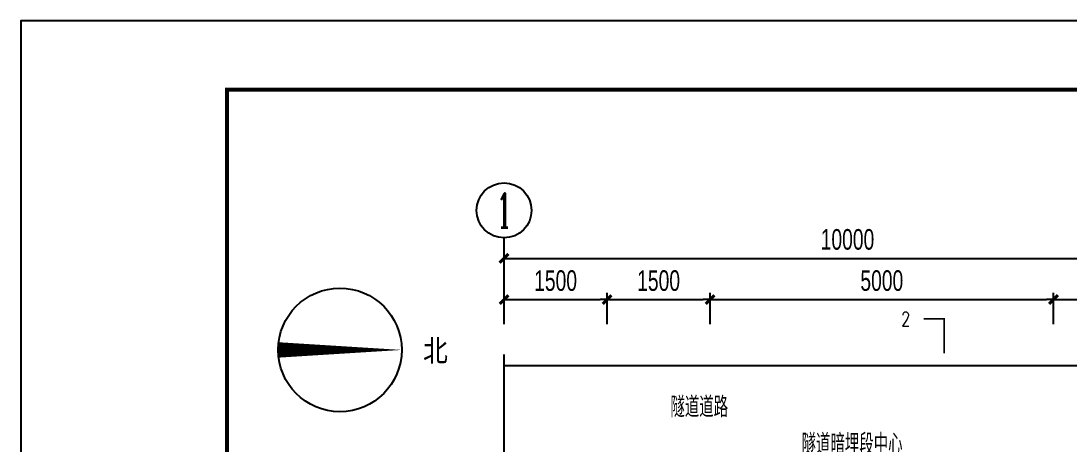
# Model space of a CAD drawing. Extents: x -316592 to 60787, y -138940 to -60306.
# Drawn here: x -30152 to -14892, y -83060 to -76897 of the extents above; entities that cross this region are included whole.
import ezdxf
from ezdxf.enums import TextEntityAlignment as Align

# ---------------------------------------------------------------- set-up
doc = ezdxf.new("R2010")
doc.units = 0
doc.header["$LTSCALE"] = 1000
doc.header["$MEASUREMENT"] = 0
for name, color, linetype in [('---GPS_废水管_DN', 74, 'Continuous'), ('AXIS', 4, 'Continuous'), ('AXIS_TEXT', 7, 'Continuous'), ('DIM_SYMB', 4, 'Continuous'), ('HIDE_B', 7, 'Continuous'), ('PUB_DIM', 7, 'Continuous'), ('PUB_TEXT', 7, 'Continuous'), ('QQ', 8, 'Continuous'), ('图框', 7, 'Continuous')]:
    doc.layers.add(name, color=color, linetype=linetype)
doc.styles.add('_TCH_AXIS', font='COMPLEX', dxfattribs={"bigfont": 'GBCBIG'})
doc.styles.add('_TCH_DIM', font='simplex1.shx', dxfattribs={"bigfont": 'hztxt.shx'})
doc.styles.add('_TCH_LABEL', font='COMPLEX', dxfattribs={"bigfont": 'GBCBIG'})
doc.styles.add('COMPLEX', font='COMPLEX')
doc.styles.add('HZ', font='HZTXT_E.SHX', dxfattribs={"width": 0.7, "bigfont": 'HZTXT.SHX'})
doc.dimstyles.new('LZGPS', dxfattribs={"dimscale": 100, "dimtxt": 3, "dimasz": 1, "dimexe": 1, "dimexo": 2, "dimgap": 1.25, "dimtad": 1, "dimdec": 0, "dimzin": 0, "dimdsep": 46, "dimtxsty": 'HZ', "dimblk": '$dimbk', "dimcen": 2, "dimclrd": 256, "dimclre": 256, "dimazin": 0, "dimtfac": 1, "dimtdec": 0, "dimtix": 1, "dimtmove": 2, "dimatfit": 3, "dimfxl": 0, "dimtolj": 1, "dimtzin": 0, "dimarcsym": 0})

# ---------------------------------------------------------------- blocks, each defined once
blk = doc.blocks.new('$dimbk')
blk.add_line((0, 0), (-1, 0))
blk.add_lwpolyline([(-0.64, -0.64, 0.45, 0.45, 0), (0.64, 0.64, 0.45, 0.45, 0)], format="xyseb")
blk = doc.blocks.new('*D58')
at = {"layer": 'Defpoints', "color": 0}
for p in [(-21618, -80956), (-23118, -81513), (-21618, -81513)]:
    blk.add_point(p, dxfattribs=at)
at = {"layer": 'PUB_DIM', "lineweight": -2}
for p, q in [((-23118, -81313), (-23118, -80856)), ((-21618, -81313), (-21618, -80856)), ((-23018, -80956), (-21718, -80956))]:
    blk.add_line(p, q, dxfattribs=at)
at = {"layer": 'PUB_DIM', "lineweight": -2, "xscale": 100, "yscale": 100, "zscale": 100, "rotation": 180}
blk.add_blockref('$dimbk', (-23118, -80956), dxfattribs=at)
at = {"layer": 'PUB_DIM', "lineweight": -2, "xscale": 100, "yscale": 100, "zscale": 100}
blk.add_blockref('$dimbk', (-21618, -80956), dxfattribs=at)
at = {"layer": 'PUB_DIM', "color": 0, "insert": (-22368, -80681), "char_height": 300, "attachment_point": 5, "style": 'HZ'}
blk.add_mtext('\\A1;1500', dxfattribs=at)
blk = doc.blocks.new('*D59')
at = {"layer": 'Defpoints', "color": 0}
for p in [(-20118, -80956), (-21618, -81513), (-20118, -81513)]:
    blk.add_point(p, dxfattribs=at)
at = {"layer": 'PUB_DIM', "lineweight": -2}
for p, q in [((-21618, -81313), (-21618, -80856)), ((-20118, -81313), (-20118, -80856)), ((-21518, -80956), (-20218, -80956))]:
    blk.add_line(p, q, dxfattribs=at)
at = {"layer": 'PUB_DIM', "lineweight": -2, "xscale": 100, "yscale": 100, "zscale": 100, "rotation": 180}
blk.add_blockref('$dimbk', (-21618, -80956), dxfattribs=at)
at = {"layer": 'PUB_DIM', "lineweight": -2, "xscale": 100, "yscale": 100, "zscale": 100}
blk.add_blockref('$dimbk', (-20118, -80956), dxfattribs=at)
at = {"layer": 'PUB_DIM', "color": 0, "insert": (-20868, -80681), "char_height": 300, "attachment_point": 5, "style": 'HZ'}
blk.add_mtext('\\A1;1500', dxfattribs=at)
blk = doc.blocks.new('*D60')
at = {"layer": 'Defpoints', "color": 0}
for p in [(-15118, -80956), (-20118, -81513), (-15118, -81513)]:
    blk.add_point(p, dxfattribs=at)
at = {"layer": 'PUB_DIM', "lineweight": -2}
for p, q in [((-20118, -81313), (-20118, -80856)), ((-15118, -81313), (-15118, -80856)), ((-20018, -80956), (-15218, -80956))]:
    blk.add_line(p, q, dxfattribs=at)
at = {"layer": 'PUB_DIM', "lineweight": -2, "xscale": 100, "yscale": 100, "zscale": 100, "rotation": 180}
blk.add_blockref('$dimbk', (-20118, -80956), dxfattribs=at)
at = {"layer": 'PUB_DIM', "lineweight": -2, "xscale": 100, "yscale": 100, "zscale": 100}
blk.add_blockref('$dimbk', (-15118, -80956), dxfattribs=at)
at = {"layer": 'PUB_DIM', "color": 0, "insert": (-17618, -80681), "char_height": 300, "attachment_point": 5, "style": 'HZ'}
blk.add_mtext('\\A1;5000', dxfattribs=at)
blk = doc.blocks.new('*D61')
at = {"layer": 'Defpoints', "color": 0}
for p in [(-13618, -80956), (-15118, -81513), (-13618, -81513)]:
    blk.add_point(p, dxfattribs=at)
at = {"layer": 'PUB_DIM', "lineweight": -2}
for p, q in [((-15118, -81313), (-15118, -80856)), ((-13618, -81313), (-13618, -80856)), ((-15018, -80956), (-13718, -80956))]:
    blk.add_line(p, q, dxfattribs=at)
at = {"layer": 'PUB_DIM', "lineweight": -2, "xscale": 100, "yscale": 100, "zscale": 100, "rotation": 180}
blk.add_blockref('$dimbk', (-15118, -80956), dxfattribs=at)
at = {"layer": 'PUB_DIM', "lineweight": -2, "xscale": 100, "yscale": 100, "zscale": 100}
blk.add_blockref('$dimbk', (-13618, -80956), dxfattribs=at)
at = {"layer": 'PUB_DIM', "color": 0, "insert": (-14368, -80681), "char_height": 300, "attachment_point": 5, "style": 'HZ'}
blk.add_mtext('\\A1;1500', dxfattribs=at)
blk = doc.blocks.new('*D72')
at = {"layer": 'Defpoints', "color": 0}
for p in [(-13118, -80356), (-23118, -81113), (-13118, -81113)]:
    blk.add_point(p, dxfattribs=at)
at = {"layer": 'PUB_DIM', "lineweight": -2}
for p, q in [((-23118, -80913), (-23118, -80256)), ((-13118, -80913), (-13118, -80256)), ((-23018, -80356), (-13218, -80356))]:
    blk.add_line(p, q, dxfattribs=at)
at = {"layer": 'PUB_DIM', "lineweight": -2, "xscale": 100, "yscale": 100, "zscale": 100, "rotation": 180}
blk.add_blockref('$dimbk', (-23118, -80356), dxfattribs=at)
at = {"layer": 'PUB_DIM', "lineweight": -2, "xscale": 100, "yscale": 100, "zscale": 100}
blk.add_blockref('$dimbk', (-13118, -80356), dxfattribs=at)
at = {"layer": 'PUB_DIM', "color": 0, "insert": (-18118, -80081), "char_height": 300, "attachment_point": 5, "style": 'HZ'}
blk.add_mtext('\\A1;10000', dxfattribs=at)
blk = doc.blocks.new('_AXISO')
blk.add_circle((0, 0), 0.5)
at = {"layer": 'AXIS_TEXT', "style": 'COMPLEX', "width": 1.041667}
blk.add_attdef('A', text='', height=0.56, dxfattribs=at).set_placement((-0.25, -0.28), (0.25, -0.28), align=Align.FIT)

msp = doc.modelspace()

# ---------------------------------------------------------------- linework, layer by layer
msp.add_lwpolyline([(11847.8, -106596.8), (11847.8, -76896.8), (-30152.2, -76896.8), (-30152.2, -106596.8)], close=True)
at = {"layer": 'AXIS'}
msp.add_line((-23118.3, -81295.8), (-23118.3, -80056.2), dxfattribs=at)
at = {"layer": 'DIM_SYMB', "const_width": 25}
msp.add_lwpolyline([(-17010, -81238.2), (-16710, -81238.2), (-16710, -81738.2)], dxfattribs=at)
at = {"layer": 'DIM_SYMB'}
msp.add_lwpolyline([(-26407.5, -81689.4, 225, 0, 0), (-24607.5, -81689.4, 0, 0, 0)], format="xyseb", dxfattribs=at)
msp.add_lwpolyline([(-23118.3, -85655.4), (-23118.3, -83761.2), (-23223.3, -83722.9), (-23013.3, -83685.9), (-23118.3, -83648.7), (-23118.3, -81754.4)], dxfattribs=at)
msp.add_circle((-25507.5, -81689.4), 900, dxfattribs=at)
at = {"layer": 'HIDE_B', "flags": 128}
msp.add_lwpolyline([(-27152.2, -104596.8), (-27152.2, -104596.8), (-27152.2, -104596.8), (-27152.2, -77896.8), (-27152.2, -77896.8), (-27152.2, -77896.8), (10847.8, -77896.8), (10847.8, -77896.8), (10847.8, -77896.8), (10847.8, -77896.8), (10847.8, -77896.8), (10847.8, -77896.8), (10847.8, -104596.8), (10847.8, -104596.8), (-27152.2, -104596.8)], close=True, dxfattribs=at)
at = {"layer": 'QQ'}
msp.add_line((-13118.3, -81923.1), (-23118.3, -81923.1), dxfattribs=at)
at = {"layer": '图框', "linetype": 'Continuous', "const_width": 60}
msp.add_lwpolyline([(10847.8, -77896.8), (-27152.2, -77896.8), (-27152.2, -105596.8), (10847.8, -105596.8), (10847.8, -77896.8)], dxfattribs=at)

# ---------------------------------------------------------------- block references
at = {"layer": 'AXIS'}
ref = msp.add_blockref('_AXISO', (-23118.3, -79656.2), dxfattribs=dict(at, xscale=800, yscale=800, zscale=800))
ref.add_attrib('A', '1', dxfattribs={"layer": 'AXIS_TEXT', "height": 499.7, "style": '_TCH_AXIS'}).set_placement((-23225.4, -79906), (-23011.2, -79906), align=Align.FIT)

# ---------------------------------------------------------------- texts
at = {"layer": '---GPS_废水管_DN', "style": 'HZ', "width": 0.7}
for s, p in [('隧道道路', (-20695.9, -82670)), ('隧道暗埋段中心', (-18786, -83212.6))]:
    msp.add_text(s, height=300, dxfattribs=at).set_placement(p)
at = {"layer": 'PUB_TEXT', "style": '_TCH_LABEL', "width": 0.705882}
msp.add_text('2', height=212.5, dxfattribs=at).set_placement((-17334.6, -81344.5))
at = {"layer": 'PUB_TEXT', "style": '_TCH_DIM'}
msp.add_text('北', height=361.7, dxfattribs=at).set_placement((-24298.3, -81893.6))

# ---------------------------------------------------------------- dimensions: what is measured, and where the dimension line sits
at = {"layer": 'PUB_DIM'}
for p1, p2, distance, picture, middle in [((-23118.3, -81112.7), (-13118.3, -81112.7), 756.7, '*D72', (-18118.3, -80080.9)), ((-23118.3, -81512.7), (-21618.3, -81512.7), 556.7, '*D58', (-22368.3, -80680.9)), ((-21618.3, -81512.7), (-20118.3, -81512.7), 556.7, '*D59', (-20868.3, -80680.9)), ((-20118.3, -81512.7), (-15118.3, -81512.7), 556.7, '*D60', (-17618.3, -80680.9)), ((-15118.3, -81512.7), (-13618.3, -81512.7), 556.7, '*D61', (-14368.3, -80680.9))]:
    dim = msp.add_aligned_dim(p1=p1, p2=p2, distance=distance, dimstyle='LZGPS', dxfattribs=at)
    dim.commit()
    dim.dimension.update_dxf_attribs({"geometry": picture, "text_midpoint": middle})

doc.saveas('drawing.dxf')
